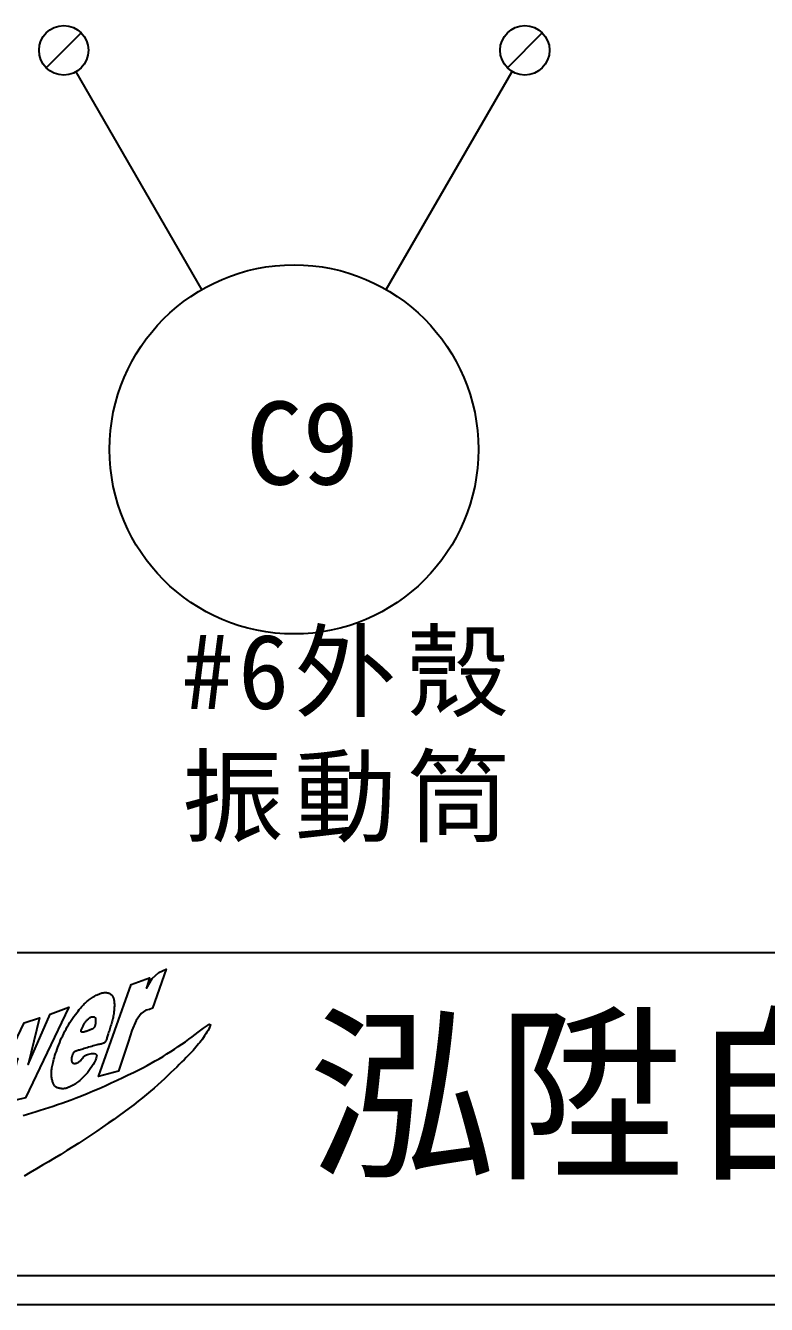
# Model space of a CAD drawing. Extents: x 10 to 297, y 3 to 207.
# Drawn here: x 36.4 to 68.5, y 3 to 58.4 of the extents above; entities that cross this region are included whole.
import ezdxf

# ---------------------------------------------------------------- set-up
doc = ezdxf.new("R2010")
doc.units = 0
doc.layers.get('0').update_dxf_attribs({"linetype": 'CONTINUOUS'})
doc.layers.add('圖框層', color=7, linetype='CONTINUOUS')
doc.layers.add('輪廓線層', color=7, linetype='CONTINUOUS')
doc.styles.add('STSL', font='KAIU.TTF')
doc.styles.add('標楷體', font='KAIU.TTF')

msp = doc.modelspace()

# ---------------------------------------------------------------- linework, layer by layer
for p, q in [((38.774, 58.118), (37.26, 56.603)), ((58.774, 58.118), (57.26, 56.603)), ((44.005, 46.988), (38.552, 56.433)), ((52.005, 46.988), (57.464, 56.443))]:
    msp.add_line(p, q)
for centre, radius in [((38.017, 57.36), 1.071), ((58.017, 57.36), 1.071), ((48.005, 40.06), 8)]:
    msp.add_circle(centre, radius)
at = {"layer": '圖框層', "color": 7}
for p, q in [((11.25, 18.25), (295.75, 18.25)), ((11.25, 4.25), (295.75, 4.25)), ((10, 3), (297, 3))]:
    msp.add_line(p, q, dxfattribs=at)
at = {"layer": '輪廓線層', "color": 116}
for points in [[(41.158, 15.302), (40.971, 14.869), (40.823, 14.406), (40.389, 13.106), (39.531, 12.879), (40.941, 16.868), (41.73, 17.154), (41.601, 16.701), (41.848, 17.134), (42.144, 17.39), (42.459, 17.528), (41.868, 15.834), (41.739, 15.785), (41.582, 15.755), (41.375, 15.617)], [(39.949, 14.733), (39.934, 14.685), (39.919, 14.64), (39.905, 14.597), (39.892, 14.558), (39.88, 14.522), (39.867, 14.488), (39.855, 14.459), (39.844, 14.432), (39.832, 14.408), (39.82, 14.388), (39.807, 14.37), (39.793, 14.354), (39.778, 14.341), (39.761, 14.329), (39.742, 14.319), (39.72, 14.31), (39.695, 14.302), (39.666, 14.294), (39.635, 14.286), (39.599, 14.278), (39.56, 14.27), (39.516, 14.26), (39.468, 14.249), (39.415, 14.236), (39.357, 14.22), (39.295, 14.203), (39.231, 14.185), (39.165, 14.166), (39.098, 14.146), (39.032, 14.126), (38.968, 14.107), (38.907, 14.088), (38.849, 14.071), (38.796, 14.055), (38.746, 14.04), (38.701, 14.026), (38.659, 14.014), (38.622, 14.002), (38.588, 13.991), (38.559, 13.98), (38.533, 13.971), (38.51, 13.961), (38.491, 13.952), (38.474, 13.941), (38.46, 13.93), (38.447, 13.918), (38.435, 13.903), (38.424, 13.887), (38.414, 13.868), (38.404, 13.847), (38.395, 13.824), (38.386, 13.8), (38.378, 13.776), (38.371, 13.751), (38.365, 13.726), (38.36, 13.701), (38.356, 13.678), (38.353, 13.655), (38.351, 13.634), (38.351, 13.613), (38.351, 13.594), (38.353, 13.576), (38.355, 13.558), (38.359, 13.542), (38.364, 13.527), (38.37, 13.513), (38.377, 13.5), (38.385, 13.489), (38.395, 13.478), (38.406, 13.469), (38.418, 13.462), (38.431, 13.456), (38.446, 13.452), (38.463, 13.449), (38.48, 13.448), (38.498, 13.448), (38.517, 13.449), (38.536, 13.453), (38.556, 13.457), (38.575, 13.463), (38.595, 13.47), (38.615, 13.479), (38.634, 13.489), (38.654, 13.5), (38.673, 13.512), (38.692, 13.526), (38.711, 13.541), (38.731, 13.557), (38.75, 13.574), (38.769, 13.592), (38.787, 13.61), (38.805, 13.629), (38.822, 13.649), (38.838, 13.668), (38.853, 13.687), (38.866, 13.705), (38.879, 13.723), (38.891, 13.74), (38.905, 13.756), (38.922, 13.772), (38.943, 13.788), (38.97, 13.804), (39.005, 13.82), (39.049, 13.837), (39.102, 13.853), (39.163, 13.868), (39.225, 13.878), (39.287, 13.883), (39.344, 13.879), (39.392, 13.865), (39.427, 13.839), (39.446, 13.797), (39.445, 13.739), (39.427, 13.668), (39.394, 13.586), (39.349, 13.496), (39.295, 13.402), (39.234, 13.306), (39.17, 13.213), (39.105, 13.124), (39.041, 13.043), (38.98, 12.97), (38.92, 12.904), (38.864, 12.844), (38.809, 12.791), (38.757, 12.743), (38.708, 12.7), (38.661, 12.663), (38.617, 12.629), (38.576, 12.6), (38.537, 12.573), (38.501, 12.55), (38.466, 12.529), (38.433, 12.51), (38.401, 12.493), (38.371, 12.477), (38.342, 12.462), (38.313, 12.448), (38.286, 12.434), (38.259, 12.421), (38.234, 12.41), (38.208, 12.399), (38.184, 12.389), (38.16, 12.38), (38.136, 12.373), (38.113, 12.366), (38.09, 12.36), (38.066, 12.356), (38.042, 12.352), (38.017, 12.35), (37.991, 12.349), (37.964, 12.349), (37.935, 12.35), (37.906, 12.353), (37.875, 12.356), (37.845, 12.361), (37.815, 12.367), (37.785, 12.374), (37.757, 12.383), (37.731, 12.392), (37.707, 12.404), (37.685, 12.417), (37.665, 12.431), (37.646, 12.447), (37.629, 12.466), (37.613, 12.487), (37.598, 12.51), (37.584, 12.536), (37.57, 12.564), (37.557, 12.595), (37.545, 12.628), (37.533, 12.664), (37.523, 12.701), (37.513, 12.74), (37.505, 12.781), (37.498, 12.822), (37.492, 12.865), (37.488, 12.909), (37.486, 12.954), (37.485, 13), (37.485, 13.048), (37.487, 13.097), (37.491, 13.147), (37.497, 13.199), (37.504, 13.253), (37.513, 13.309), (37.524, 13.367), (37.537, 13.428), (37.552, 13.492), (37.57, 13.561), (37.59, 13.633), (37.613, 13.71), (37.638, 13.792), (37.666, 13.879), (37.697, 13.969), (37.73, 14.062), (37.765, 14.157), (37.802, 14.254), (37.842, 14.353), (37.883, 14.451), (37.926, 14.55), (37.971, 14.648), (38.018, 14.745), (38.067, 14.842), (38.118, 14.938), (38.171, 15.032), (38.226, 15.125), (38.282, 15.217), (38.341, 15.307), (38.401, 15.395), (38.461, 15.479), (38.521, 15.56), (38.58, 15.638), (38.637, 15.71), (38.691, 15.777), (38.741, 15.838), (38.788, 15.892), (38.831, 15.941), (38.871, 15.985), (38.909, 16.025), (38.946, 16.061), (38.982, 16.094), (39.019, 16.126), (39.056, 16.157), (39.095, 16.187), (39.135, 16.217), (39.176, 16.247), (39.218, 16.275), (39.259, 16.303), (39.301, 16.329), (39.342, 16.354), (39.383, 16.378), (39.422, 16.399), (39.461, 16.419), (39.498, 16.437), (39.534, 16.454), (39.57, 16.468), (39.604, 16.481), (39.638, 16.491), (39.671, 16.5), (39.703, 16.507), (39.734, 16.513), (39.765, 16.516), (39.795, 16.518), (39.823, 16.519), (39.851, 16.518), (39.878, 16.516), (39.903, 16.512), (39.927, 16.508), (39.95, 16.502), (39.973, 16.495), (39.994, 16.486), (40.014, 16.476), (40.033, 16.465), (40.051, 16.451), (40.069, 16.436), (40.086, 16.419), (40.103, 16.401), (40.118, 16.38), (40.133, 16.358), (40.146, 16.335), (40.159, 16.309), (40.17, 16.283), (40.18, 16.254), (40.188, 16.225), (40.195, 16.194), (40.201, 16.161), (40.205, 16.127), (40.209, 16.092), (40.211, 16.054), (40.213, 16.014), (40.213, 15.973), (40.213, 15.929), (40.211, 15.884), (40.209, 15.837), (40.206, 15.789), (40.202, 15.74), (40.196, 15.69), (40.19, 15.64), (40.183, 15.59), (40.174, 15.54), (40.164, 15.49), (40.154, 15.439), (40.142, 15.388), (40.129, 15.337), (40.115, 15.284), (40.101, 15.231), (40.085, 15.176), (40.069, 15.12), (40.052, 15.063), (40.034, 15.006), (40.017, 14.949), (39.999, 14.893), (39.982, 14.837), (39.965, 14.784)], [(35.112, 11.613), (34.331, 11.442), (34.855, 14.67), (35.722, 14.98), (35.272, 13.056), (36.299, 15.204), (36.962, 15.418), (36.481, 13.398), (37.422, 15.579), (38.235, 15.878), (36.353, 11.955), (35.572, 11.763), (36.021, 13.665)], [(39.279, 14.949), (39.258, 14.938), (39.236, 14.927), (39.212, 14.917), (39.187, 14.907), (39.161, 14.897), (39.135, 14.887), (39.108, 14.877), (39.082, 14.868), (39.056, 14.858), (39.031, 14.849), (39.007, 14.841), (38.983, 14.832), (38.96, 14.824), (38.937, 14.817), (38.914, 14.811), (38.892, 14.806), (38.871, 14.802), (38.85, 14.8), (38.831, 14.799), (38.814, 14.801), (38.799, 14.805), (38.787, 14.812), (38.778, 14.822), (38.773, 14.835), (38.772, 14.852), (38.774, 14.873), (38.78, 14.896), (38.789, 14.922), (38.8, 14.95), (38.812, 14.979), (38.826, 15.008), (38.841, 15.038), (38.856, 15.068), (38.871, 15.098), (38.887, 15.127), (38.903, 15.156), (38.92, 15.184), (38.938, 15.212), (38.957, 15.239), (38.977, 15.265), (38.998, 15.291), (39.019, 15.315), (39.042, 15.339), (39.064, 15.361), (39.087, 15.381), (39.11, 15.399), (39.132, 15.416), (39.154, 15.43), (39.175, 15.442), (39.195, 15.452), (39.214, 15.459), (39.233, 15.465), (39.251, 15.469), (39.268, 15.471), (39.284, 15.471), (39.3, 15.471), (39.315, 15.469), (39.328, 15.465), (39.341, 15.461), (39.353, 15.456), (39.364, 15.449), (39.373, 15.442), (39.381, 15.434), (39.388, 15.425), (39.393, 15.415), (39.397, 15.404), (39.4, 15.392), (39.402, 15.378), (39.402, 15.363), (39.402, 15.345), (39.402, 15.325), (39.4, 15.302), (39.399, 15.277), (39.397, 15.25), (39.394, 15.221), (39.391, 15.191), (39.388, 15.162), (39.383, 15.133), (39.378, 15.105), (39.372, 15.079), (39.365, 15.057), (39.358, 15.036), (39.349, 15.018), (39.338, 15.002), (39.326, 14.987), (39.312, 14.973), (39.297, 14.961)]]:
    msp.add_lwpolyline(points, close=True, dxfattribs=at)
at = {"layer": '輪廓線層', "color": 1}
msp.add_lwpolyline([(36.262, 11.183), (36.445, 11.241), (36.629, 11.3), (36.814, 11.359), (36.999, 11.419), (37.184, 11.479), (37.368, 11.539), (37.554, 11.6), (37.742, 11.662), (37.936, 11.728), (38.136, 11.799), (38.344, 11.875), (38.562, 11.957), (38.793, 12.048), (39.036, 12.147), (39.289, 12.253), (39.548, 12.365), (39.811, 12.481), (40.072, 12.599), (40.329, 12.717), (40.578, 12.833), (40.815, 12.946), (41.038, 13.054), (41.247, 13.158), (41.445, 13.26), (41.632, 13.358), (41.813, 13.456), (41.987, 13.554), (42.157, 13.652), (42.325, 13.752), (42.492, 13.855), (42.658, 13.96), (42.822, 14.066), (42.983, 14.173), (43.141, 14.281), (43.295, 14.388), (43.444, 14.494), (43.587, 14.599), (43.723, 14.701), (43.852, 14.799), (43.97, 14.889), (44.076, 14.97), (44.169, 15.038), (44.247, 15.091), (44.308, 15.127), (44.351, 15.142), (44.375, 15.137), (44.38, 15.111), (44.371, 15.069), (44.348, 15.014), (44.315, 14.949), (44.275, 14.876), (44.229, 14.8), (44.18, 14.723), (44.13, 14.647), (44.08, 14.573), (44.029, 14.5), (43.976, 14.429), (43.923, 14.359), (43.867, 14.289), (43.811, 14.22), (43.752, 14.151), (43.691, 14.082), (43.627, 14.012), (43.559, 13.939), (43.487, 13.863), (43.409, 13.784), (43.326, 13.699), (43.235, 13.608), (43.138, 13.51), (43.031, 13.404), (42.917, 13.291), (42.796, 13.172), (42.667, 13.047), (42.532, 12.918), (42.391, 12.785), (42.245, 12.65), (42.093, 12.514), (41.937, 12.376), (41.775, 12.237), (41.607, 12.096), (41.432, 11.953), (41.249, 11.807), (41.057, 11.657), (40.856, 11.504), (40.644, 11.347), (40.421, 11.185), (40.189, 11.019), (39.948, 10.85), (39.7, 10.679), (39.447, 10.508), (39.19, 10.336), (38.93, 10.165), (38.669, 9.996), (38.407, 9.83), (38.146, 9.666), (37.885, 9.504), (37.623, 9.344), (37.361, 9.186), (37.097, 9.029), (36.833, 8.873), (36.567, 8.717), (36.301, 8.562)], dxfattribs=at)

# ---------------------------------------------------------------- texts
at = {"color": 0, "insert": (50.459, 32.06), "char_height": 3.25, "width": 24.14544, "attachment_point": 2, "style": '標楷體'}
msp.add_mtext('{\\T1.1;#6外殼\\P振動筒}', dxfattribs=at)
at = {"layer": '圖框層', "color": 4, "style": 'STSL'}
for s, height, p in [('C9', 3.6, (45.921, 38.536)), ('泓陞自動化科技有限公司', 6, (48.604, 9.076))]:
    msp.add_text(s, height=height, dxfattribs=at).set_placement(p)

doc.saveas('drawing.dxf')
